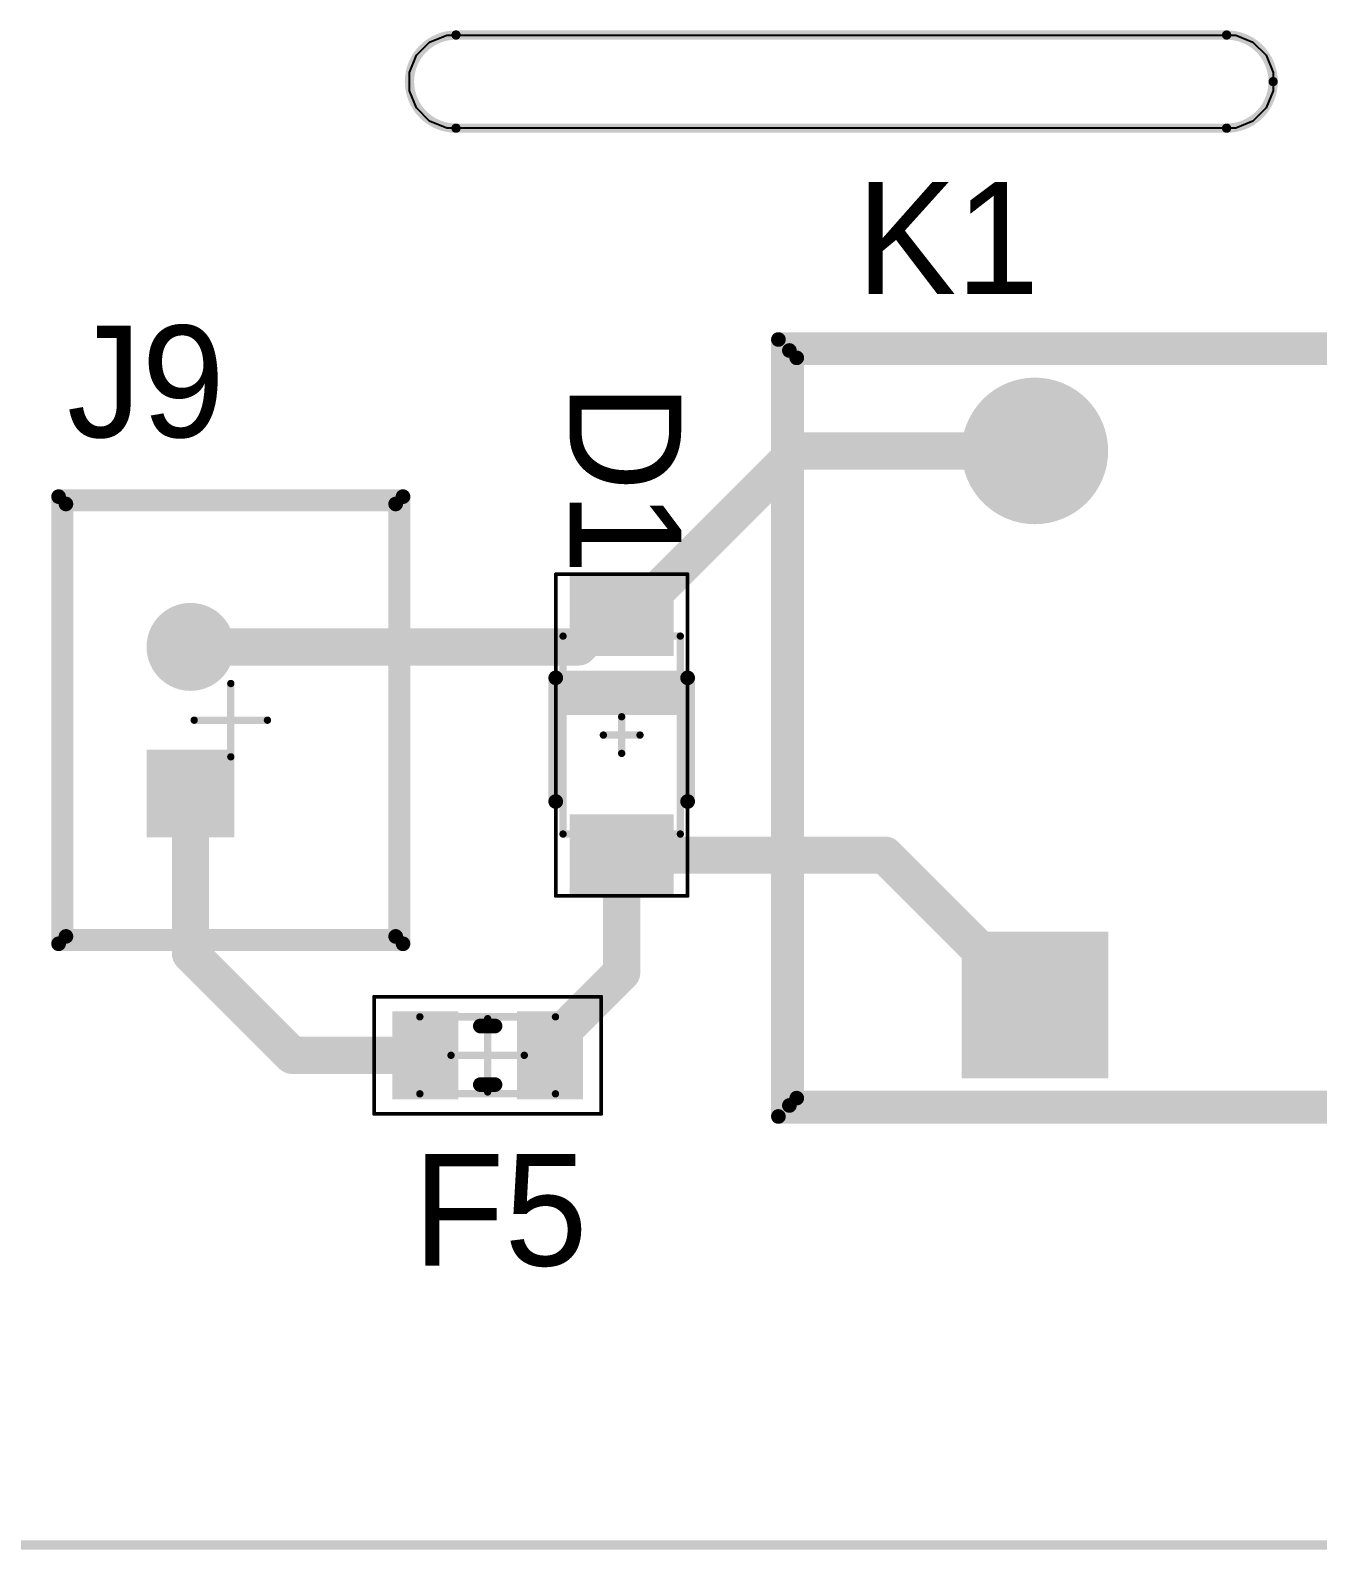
# Model space of a CAD drawing. Header units: millimetres. Extents: x 0 to 5.19, y 0 to 3.53.
# Drawn here: x 0.428 to 1.12, y -0.003 to 0.814 of the extents above; entities that cross this region are included whole.
import ezdxf

# ---------------------------------------------------------------- set-up
doc = ezdxf.new("R2010")
doc.units = ezdxf.units.MM
doc.header["$MEASUREMENT"] = 0
for name, color, linetype in [('BottomLayer', 5, 'Continuous'), ('BottomSolder', 6, 'Continuous'), ('Mechanical10', 56, 'Continuous'), ('Mechanical13', 56, 'Continuous'), ('Mechanical15', 56, 'Continuous'), ('Mechanical2', 216, 'Continuous'), ('Mechanical3', 76, 'Continuous'), ('Mechanical32', 56, 'Continuous'), ('Mechanical5', 56, 'Continuous'), ('Mechanical7', 56, 'Continuous'), ('MultiLayer', 9, 'Continuous'), ('PadHoleLayer', 156, 'Continuous'), ('TopLayer', 1, 'Continuous'), ('TopOverlay', 2, 'Continuous'), ('TopPaste', 8, 'Continuous'), ('TopSolder', 216, 'Continuous')]:
    doc.layers.add(name, color=color, linetype=linetype)

# ---------------------------------------------------------------- blocks, each defined once
blk = doc.blocks.new('RY553012_4')
at = {"layer": 'BottomLayer', "const_width": 0.03937}
blk.add_lwpolyline([(-0.45276, 0.14882, 1), (-0.41339, 0.14882, 1)], format="xyb", close=True, dxfattribs=at)
at = {"layer": 'BottomLayer'}
blk.add_solid([(-0.47244, -0.18819), (-0.3937, -0.18819), (-0.47244, -0.10945), (-0.3937, -0.10945)], dxfattribs=at)
at = {"layer": 'BottomSolder', "const_width": 0.03937}
blk.add_lwpolyline([(-0.45276, 0.14882, 1), (-0.41339, 0.14882, 1)], format="xyb", close=True, dxfattribs=at)
at = {"layer": 'BottomSolder'}
blk.add_solid([(-0.47244, -0.18819), (-0.3937, -0.18819), (-0.47244, -0.10945), (-0.3937, -0.10945)], dxfattribs=at)
at = {"layer": 'Mechanical10', "const_width": 0.00787}
for points in [[(-0.56496, -0.20276), (-0.56496, 0.20276)], [(-0.56496, 0.20276), (0.56496, 0.20276)], [(-0.56496, -0.20276), (0.56496, -0.20276)]]:
    blk.add_lwpolyline(points, dxfattribs=at)
at = {"layer": 'Mechanical10', "const_width": 0.00394}
for points in [[(-0.56693, 0.20276, 1), (-0.56299, 0.20276, 1)], [(-0.56693, 0.20276, 1), (-0.56299, 0.20276, 1)], [(-0.56693, -0.20276, 1), (-0.56299, -0.20276, 1)], [(-0.56693, -0.20276, 1), (-0.56299, -0.20276, 1)]]:
    blk.add_lwpolyline(points, format="xyb", close=True, dxfattribs=at)
at = {"layer": 'Mechanical3', "const_width": 0.00787}
for points in [[(-0.56102, 0.19882), (0.56102, 0.19882)], [(-0.56102, -0.19882), (-0.56102, 0.19882)], [(-0.56102, -0.19882), (0.56102, -0.19882)]]:
    blk.add_lwpolyline(points, dxfattribs=at)
at = {"layer": 'Mechanical3', "const_width": 0.00394}
for points in [[(-0.56299, 0.19882, 1), (-0.55906, 0.19882, 1)], [(-0.56299, 0.19882, 1), (-0.55906, 0.19882, 1)], [(-0.56299, -0.19882, 1), (-0.55906, -0.19882, 1)], [(-0.56299, -0.19882, 1), (-0.55906, -0.19882, 1)]]:
    blk.add_lwpolyline(points, format="xyb", close=True, dxfattribs=at)
at = {"layer": 'Mechanical5', "const_width": 0.00787}
for points in [[(-0.56496, 0.20276), (0.56496, 0.20276)], [(-0.56496, -0.20276), (-0.56496, 0.20276)], [(-0.56496, -0.20276), (0.56496, -0.20276)]]:
    blk.add_lwpolyline(points, dxfattribs=at)
at = {"layer": 'Mechanical5', "const_width": 0.00394}
for points in [[(-0.56693, 0.20276, 1), (-0.56299, 0.20276, 1)], [(-0.56693, 0.20276, 1), (-0.56299, 0.20276, 1)], [(-0.56693, -0.20276, 1), (-0.56299, -0.20276, 1)], [(-0.56693, -0.20276, 1), (-0.56299, -0.20276, 1)]]:
    blk.add_lwpolyline(points, format="xyb", close=True, dxfattribs=at)
at = {"layer": 'MultiLayer', "const_width": 0.03937}
blk.add_lwpolyline([(-0.45276, 0.14882, 1), (-0.41339, 0.14882, 1)], format="xyb", close=True, dxfattribs=at)
at = {"layer": 'MultiLayer'}
blk.add_solid([(-0.47244, -0.18819), (-0.3937, -0.18819), (-0.47244, -0.10945), (-0.3937, -0.10945)], dxfattribs=at)
at = {"layer": 'PadHoleLayer', "const_width": 0.02559}
for points in [[(-0.44587, 0.14882, 1), (-0.42028, 0.14882, 1)], [(-0.44587, -0.14882, 1), (-0.42028, -0.14882, 1)]]:
    blk.add_lwpolyline(points, format="xyb", close=True, dxfattribs=at)
at = {"layer": 'TopLayer', "const_width": 0.03937}
blk.add_lwpolyline([(-0.45276, 0.14882, 1), (-0.41339, 0.14882, 1)], format="xyb", close=True, dxfattribs=at)
at = {"layer": 'TopLayer'}
blk.add_solid([(-0.47244, -0.18819), (-0.3937, -0.18819), (-0.47244, -0.10945), (-0.3937, -0.10945)], dxfattribs=at)
at = {"layer": 'TopOverlay', "const_width": 0.00787}
for points in [[(-0.57087, -0.20866), (-0.57087, 0.20866)], [(-0.57087, 0.20866), (0.57087, 0.20866)], [(-0.57087, -0.20866), (0.57087, -0.20866)]]:
    blk.add_lwpolyline(points, dxfattribs=at)
at = {"layer": 'TopOverlay', "const_width": 0.00394}
for points in [[(-0.57283, 0.20866, 1), (-0.5689, 0.20866, 1)], [(-0.57283, 0.20866, 1), (-0.5689, 0.20866, 1)], [(-0.57283, -0.20866, 1), (-0.5689, -0.20866, 1)], [(-0.57283, -0.20866, 1), (-0.5689, -0.20866, 1)]]:
    blk.add_lwpolyline(points, format="xyb", close=True, dxfattribs=at)
at = {"layer": 'TopSolder', "const_width": 0.03937}
blk.add_lwpolyline([(-0.45276, 0.14882, 1), (-0.41339, 0.14882, 1)], format="xyb", close=True, dxfattribs=at)
at = {"layer": 'TopSolder'}
blk.add_solid([(-0.47244, -0.18819), (-0.3937, -0.18819), (-0.47244, -0.10945), (-0.3937, -0.10945)], dxfattribs=at)
blk = doc.blocks.new('JST_S_____A_______I____B2B_PH_K_S_LF_SN_0_28')
at = {"layer": 'BottomLayer', "const_width": 0.02362}
blk.add_lwpolyline([(-0.03346, 0.03937, 1), (-0.00984, 0.03937, 1)], format="xyb", close=True, dxfattribs=at)
at = {"layer": 'BottomLayer'}
blk.add_solid([(-0.04528, -0.06299), (0.00197, -0.06299), (-0.04528, -0.01575), (0.00197, -0.01575)], dxfattribs=at)
at = {"layer": 'BottomSolder', "const_width": 0.02362}
blk.add_lwpolyline([(-0.03346, 0.03937, 1), (-0.00984, 0.03937, 1)], format="xyb", close=True, dxfattribs=at)
at = {"layer": 'BottomSolder'}
blk.add_solid([(-0.04528, -0.06299), (0.00197, -0.06299), (-0.04528, -0.01575), (0.00197, -0.01575)], dxfattribs=at)
at = {"layer": 'Mechanical3', "const_width": 0.00787}
for points in [[(-0.09252, 0.12008), (0.09252, 0.12008)], [(-0.09252, -0.12008), (-0.09252, 0.12008)], [(0.09252, -0.12008), (0.09252, 0.12008)], [(-0.09252, -0.12008), (0.09252, -0.12008)]]:
    blk.add_lwpolyline(points, dxfattribs=at)
at = {"layer": 'Mechanical3', "const_width": 0.00394}
for points in [[(-0.09449, 0.12008, 1), (-0.09055, 0.12008, 1)], [(-0.09449, 0.12008, 1), (-0.09055, 0.12008, 1)], [(0.09055, 0.12008, 1), (0.09449, 0.12008, 1)], [(0.09055, 0.12008, 1), (0.09449, 0.12008, 1)], [(-0.09449, -0.12008, 1), (-0.09055, -0.12008, 1)], [(-0.09449, -0.12008, 1), (-0.09055, -0.12008, 1)], [(0.09055, -0.12008, 1), (0.09449, -0.12008, 1)], [(0.09055, -0.12008, 1), (0.09449, -0.12008, 1)]]:
    blk.add_lwpolyline(points, format="xyb", close=True, dxfattribs=at)
at = {"layer": 'Mechanical7', "const_width": 0.00394}
for points in [[(0, -0.01969), (0, 0.01969)], [(-0.01969, 0), (0.01969, 0)]]:
    blk.add_lwpolyline(points, dxfattribs=at)
at = {"layer": 'Mechanical7', "const_width": 0.00197}
for points in [[(-0.00098, 0.01969, 1), (0.00098, 0.01969, 1)], [(-0.02067, 0, 1), (-0.0187, 0, 1)], [(0.0187, 0, 1), (0.02067, 0, 1)], [(-0.00098, -0.01969, 1), (0.00098, -0.01969, 1)]]:
    blk.add_lwpolyline(points, format="xyb", close=True, dxfattribs=at)
at = {"layer": 'MultiLayer', "const_width": 0.02362}
blk.add_lwpolyline([(-0.03346, 0.03937, 1), (-0.00984, 0.03937, 1)], format="xyb", close=True, dxfattribs=at)
at = {"layer": 'MultiLayer'}
blk.add_solid([(-0.04528, -0.06299), (0.00197, -0.06299), (-0.04528, -0.01575), (0.00197, -0.01575)], dxfattribs=at)
at = {"layer": 'PadHoleLayer', "const_width": 0.01378}
for points in [[(-0.02854, 0.03937, 1), (-0.01476, 0.03937, 1)], [(-0.02854, -0.03937, 1), (-0.01476, -0.03937, 1)]]:
    blk.add_lwpolyline(points, format="xyb", close=True, dxfattribs=at)
at = {"layer": 'TopLayer', "const_width": 0.02362}
blk.add_lwpolyline([(-0.03346, 0.03937, 1), (-0.00984, 0.03937, 1)], format="xyb", close=True, dxfattribs=at)
at = {"layer": 'TopLayer'}
blk.add_solid([(-0.04528, -0.06299), (0.00197, -0.06299), (-0.04528, -0.01575), (0.00197, -0.01575)], dxfattribs=at)
at = {"layer": 'TopOverlay', "const_width": 0.00787}
for points in [[(-0.08858, -0.11614), (-0.08858, 0.11614)], [(-0.08858, 0.11614), (0.08858, 0.11614)], [(0.08858, -0.11614), (0.08858, 0.11614)], [(-0.08858, -0.11614), (0.08858, -0.11614)]]:
    blk.add_lwpolyline(points, dxfattribs=at)
at = {"layer": 'TopOverlay', "const_width": 0.00394}
for points in [[(-0.09055, 0.11614, 1), (-0.08661, 0.11614, 1)], [(-0.09055, 0.11614, 1), (-0.08661, 0.11614, 1)], [(0.08661, 0.11614, 1), (0.09055, 0.11614, 1)], [(0.08661, 0.11614, 1), (0.09055, 0.11614, 1)], [(-0.09055, -0.11614, 1), (-0.08661, -0.11614, 1)], [(-0.09055, -0.11614, 1), (-0.08661, -0.11614, 1)], [(0.08661, -0.11614, 1), (0.09055, -0.11614, 1)], [(0.08661, -0.11614, 1), (0.09055, -0.11614, 1)]]:
    blk.add_lwpolyline(points, format="xyb", close=True, dxfattribs=at)
at = {"layer": 'TopSolder', "const_width": 0.02362}
blk.add_lwpolyline([(-0.03346, 0.03937, 1), (-0.00984, 0.03937, 1)], format="xyb", close=True, dxfattribs=at)
at = {"layer": 'TopSolder'}
blk.add_solid([(-0.04528, -0.06299), (0.00197, -0.06299), (-0.04528, -0.01575), (0.00197, -0.01575)], dxfattribs=at)
blk = doc.blocks.new('MF_FSMF_29')
at = {"layer": 'BottomLayer'}
for p, q in [((-0.06102, -0.0315), (-0.06102, 0.0315)), ((-0.06102, 0.0315), (0.06102, 0.0315)), ((0.06102, 0.0315), (0.06102, -0.0315)), ((0.06102, -0.0315), (-0.06102, -0.0315))]:
    blk.add_line(p, q, dxfattribs=at)
at = {"layer": 'Mechanical2', "const_width": 0.00394}
for points in [[(-0.03642, -0.02067), (-0.03642, 0.02067)], [(-0.03642, 0.02067), (0.03642, 0.02067)], [(0.03642, -0.02067), (0.03642, 0.02067)], [(-0.03642, -0.02067), (0.03642, -0.02067)]]:
    blk.add_lwpolyline(points, dxfattribs=at)
at = {"layer": 'Mechanical2', "const_width": 0.00197}
for points in [[(-0.0374, 0.02067, 1), (-0.03543, 0.02067, 1)], [(-0.0374, 0.02067, 1), (-0.03543, 0.02067, 1)], [(0.03543, 0.02067, 1), (0.0374, 0.02067, 1)], [(0.03543, 0.02067, 1), (0.0374, 0.02067, 1)], [(-0.0374, -0.02067, 1), (-0.03543, -0.02067, 1)], [(-0.0374, -0.02067, 1), (-0.03543, -0.02067, 1)], [(0.03543, -0.02067, 1), (0.0374, -0.02067, 1)], [(0.03543, -0.02067, 1), (0.0374, -0.02067, 1)]]:
    blk.add_lwpolyline(points, format="xyb", close=True, dxfattribs=at)
at = {"layer": 'Mechanical5'}
for points, const_width in [([(-0.06102, -0.0315), (-0.06102, 0.0315)], 0.00197), ([(-0.06102, 0.0315), (0.06102, 0.0315)], 0.00197), ([(0.06102, -0.0315), (0.06102, 0.0315)], 0.00197), ([(0, -0.01969), (0, 0.01969)], 0.00394), ([(-0.01969, 0), (0.01969, 0)], 0.00394), ([(-0.06102, -0.0315), (0.06102, -0.0315)], 0.00197)]:
    blk.add_lwpolyline(points, dxfattribs=dict(at, const_width=const_width))
for points, const_width in [([(-0.06152, 0.0315, 1), (-0.06053, 0.0315, 1)], 0.000984), ([(-0.06152, 0.0315, 1), (-0.06053, 0.0315, 1)], 0.000984), ([(0.06053, 0.0315, 1), (0.06152, 0.0315, 1)], 0.000984), ([(0.06053, 0.0315, 1), (0.06152, 0.0315, 1)], 0.000984), ([(-0.00098, 0.01969, 1), (0.00098, 0.01969, 1)], 0.00197), ([(-0.02067, 0, 1), (-0.0187, 0, 1)], 0.00197), ([(0.0187, 0, 1), (0.02067, 0, 1)], 0.00197), ([(-0.00098, -0.01969, 1), (0.00098, -0.01969, 1)], 0.00197), ([(-0.06152, -0.0315, 1), (-0.06053, -0.0315, 1)], 0.000984), ([(-0.06152, -0.0315, 1), (-0.06053, -0.0315, 1)], 0.000984), ([(0.06053, -0.0315, 1), (0.06152, -0.0315, 1)], 0.000984), ([(0.06053, -0.0315, 1), (0.06152, -0.0315, 1)], 0.000984)]:
    blk.add_lwpolyline(points, format="xyb", close=True, dxfattribs=dict(at, const_width=const_width))
at = {"layer": 'TopLayer'}
for p, q in [((-0.06102, -0.0315), (-0.06102, 0.0315)), ((-0.06102, 0.0315), (0.06102, 0.0315)), ((0.06102, 0.0315), (0.06102, -0.0315)), ((0.06102, -0.0315), (-0.06102, -0.0315))]:
    blk.add_line(p, q, dxfattribs=at)
for points in [[(-0.01969, -0.01969), (-0.01969, 0.01969), (-0.04724, -0.01969), (-0.04724, 0.01969)], [(0.04724, -0.01969), (0.04724, 0.01969), (0.01969, -0.01969), (0.01969, 0.01969)]]:
    blk.add_solid(points, dxfattribs=at)
at = {"layer": 'TopOverlay', "const_width": 0.00394}
for points in [[(-0.00591, 0.01575, 1), (-0.00197, 0.01575, 1)], [(0.00197, 0.01575, 1), (0.00591, 0.01575, 1)], [(-0.00591, -0.01575, 1), (-0.00197, -0.01575, 1)], [(0.00197, -0.01575, 1), (0.00591, -0.01575, 1)]]:
    blk.add_lwpolyline(points, format="xyb", close=True, dxfattribs=at)
at = {"layer": 'TopOverlay', "const_width": 0.00787}
for points in [[(-0.00394, 0.01575), (0.00394, 0.01575)], [(-0.00394, -0.01575), (0.00394, -0.01575)]]:
    blk.add_lwpolyline(points, dxfattribs=at)
at = {"layer": 'TopPaste'}
for points in [[(-0.01969, -0.01969), (-0.01969, 0.01969), (-0.04724, -0.01969), (-0.04724, 0.01969)], [(0.04724, -0.01969), (0.04724, 0.01969), (0.01969, -0.01969), (0.01969, 0.01969)]]:
    blk.add_solid(points, dxfattribs=at)
at = {"layer": 'TopSolder'}
for points in [[(-0.01569, -0.02369), (-0.01569, 0.02369), (-0.05124, -0.02369), (-0.05124, 0.02369)], [(0.05124, -0.02369), (0.05124, 0.02369), (0.01569, -0.02369), (0.01569, 0.02369)]]:
    blk.add_solid(points, dxfattribs=at)
blk = doc.blocks.new('MCC_SOD123_V_30')
at = {"layer": 'Mechanical13', "const_width": 0.00394}
for points in [[(-0.05315, 0.0315), (0.05315, 0.0315)], [(-0.05315, 0.0315), (-0.05315, -0.0315)], [(0.05315, 0.0315), (0.05315, -0.0315)], [(-0.05315, -0.0315), (0.05315, -0.0315)]]:
    blk.add_lwpolyline(points, dxfattribs=at)
at = {"layer": 'Mechanical13', "const_width": 0.00197}
for points in [[(-0.05413, 0.0315, 1), (-0.05217, 0.0315, 1)], [(-0.05413, 0.0315, 1), (-0.05217, 0.0315, 1)], [(0.05217, 0.0315, 1), (0.05413, 0.0315, 1)], [(0.05217, 0.0315, 1), (0.05413, 0.0315, 1)], [(-0.05413, -0.0315, 1), (-0.05217, -0.0315, 1)], [(-0.05413, -0.0315, 1), (-0.05217, -0.0315, 1)], [(0.05217, -0.0315, 1), (0.05413, -0.0315, 1)], [(0.05217, -0.0315, 1), (0.05413, -0.0315, 1)]]:
    blk.add_lwpolyline(points, format="xyb", close=True, dxfattribs=at)
at = {"layer": 'Mechanical15'}
for points, const_width in [([(-0.08642, 0.03543), (0.08642, 0.03543)], 0.00197), ([(-0.08642, 0.03543), (-0.08642, -0.03543)], 0.00197), ([(0.08642, 0.03543), (0.08642, -0.03543)], 0.00197), ([(0, 0.00984), (0, -0.00984)], 0.00394), ([(-0.00984, 0), (0.00984, 0)], 0.00394), ([(-0.08642, -0.03543), (0.08642, -0.03543)], 0.00197)]:
    blk.add_lwpolyline(points, dxfattribs=dict(at, const_width=const_width))
for points, const_width in [([(-0.08691, 0.03543, 1), (-0.08593, 0.03543, 1)], 0.000984), ([(-0.08691, 0.03543, 1), (-0.08593, 0.03543, 1)], 0.000984), ([(0.08593, 0.03543, 1), (0.08691, 0.03543, 1)], 0.000984), ([(0.08593, 0.03543, 1), (0.08691, 0.03543, 1)], 0.000984), ([(-0.00098, 0.00984, 1), (0.00098, 0.00984, 1)], 0.00197), ([(-0.01083, 0, 1), (-0.00886, 0, 1)], 0.00197), ([(0.00886, 0, 1), (0.01083, 0, 1)], 0.00197), ([(-0.00098, -0.00984, 1), (0.00098, -0.00984, 1)], 0.00197), ([(-0.08691, -0.03543, 1), (-0.08593, -0.03543, 1)], 0.000984), ([(-0.08691, -0.03543, 1), (-0.08593, -0.03543, 1)], 0.000984), ([(0.08593, -0.03543, 1), (0.08691, -0.03543, 1)], 0.000984), ([(0.08593, -0.03543, 1), (0.08691, -0.03543, 1)], 0.000984)]:
    blk.add_lwpolyline(points, format="xyb", close=True, dxfattribs=dict(at, const_width=const_width))
at = {"layer": 'TopLayer'}
for points in [[(-0.04651, 0.024), (-0.08249, 0.024), (-0.04651, -0.024), (-0.08249, -0.024)], [(0.08249, 0.024), (0.04651, 0.024), (0.08249, -0.024), (0.04651, -0.024)]]:
    blk.add_solid(points, dxfattribs=at)
at = {"layer": 'TopOverlay', "const_width": 0.00787}
for points in [[(-0.03567, 0.03543), (0.03075, 0.03543)], [(0.03075, 0.03543), (0.03075, -0.03543)], [(-0.03567, -0.03543), (0.03075, -0.03543)]]:
    blk.add_lwpolyline(points, dxfattribs=at)
at = {"layer": 'TopOverlay', "const_width": 0.00394}
for points in [[(-0.03764, 0.03543, 1), (-0.0337, 0.03543, 1)], [(0.02878, 0.03543, 1), (0.03272, 0.03543, 1)], [(0.02878, 0.03543, 1), (0.03272, 0.03543, 1)], [(-0.03764, -0.03543, 1), (-0.0337, -0.03543, 1)], [(0.02878, -0.03543, 1), (0.03272, -0.03543, 1)], [(0.02878, -0.03543, 1), (0.03272, -0.03543, 1)]]:
    blk.add_lwpolyline(points, format="xyb", close=True, dxfattribs=at)
at = {"layer": 'TopOverlay'}
blk.add_solid([(0.01074, -0.03543), (0.03074, -0.03543), (0.01074, 0.03543), (0.03074, 0.03543)], dxfattribs=at)
at = {"layer": 'TopPaste'}
for points in [[(-0.04651, 0.024), (-0.08249, 0.024), (-0.04651, -0.024), (-0.08249, -0.024)], [(0.08249, 0.024), (0.04651, 0.024), (0.08249, -0.024), (0.04651, -0.024)]]:
    blk.add_solid(points, dxfattribs=at)
at = {"layer": 'TopSolder'}
for points in [[(-0.04251, 0.028), (-0.08649, 0.028), (-0.04251, -0.028), (-0.08649, -0.028)], [(0.08649, 0.028), (0.04251, 0.028), (0.08649, -0.028), (0.04251, -0.028)]]:
    blk.add_solid(points, dxfattribs=at)

msp = doc.modelspace()

# ---------------------------------------------------------------- linework, layer by layer
at = {"layer": 'Mechanical32', "const_width": 0.005}
for points in [[(0.657, 0.76099, -1), (0.657, 0.81102)], [(1.071, 0.81102, -0.414214), (1.09601, 0.786)], [(1.09601, 0.786, -0.414214), (1.071, 0.76099)]]:
    msp.add_lwpolyline(points, format="xyb", dxfattribs=at)
for points in [[(0.657, 0.81102), (1.071, 0.81102)], [(0.657, 0.76099), (1.071, 0.76099)], [(0, 0), (5.191, 0)]]:
    msp.add_lwpolyline(points, dxfattribs=at)
at = {"layer": 'Mechanical32', "const_width": 0.0025}
for points in [[(0.65575, 0.81102, 1), (0.65825, 0.81102, 1)], [(0.65575, 0.81102, 1), (0.65825, 0.81102, 1)], [(1.06975, 0.81102, 1), (1.07225, 0.81102, 1)], [(1.06975, 0.81102, 1), (1.07225, 0.81102, 1)], [(1.09476, 0.786, 1), (1.09726, 0.786, 1)], [(1.09476, 0.786, 1), (1.09726, 0.786, 1)], [(0.65575, 0.76099, 1), (0.65825, 0.76099, 1)], [(0.65575, 0.76099, 1), (0.65825, 0.76099, 1)], [(1.06975, 0.76099, 1), (1.07225, 0.76099, 1)], [(1.06975, 0.76099, 1), (1.07225, 0.76099, 1)]]:
    msp.add_lwpolyline(points, format="xyb", close=True, dxfattribs=at)
at = {"layer": 'MultiLayer'}
for p, q in [((0.64283, 0.80721), (0.65202, 0.81102)), ((0.65202, 0.81102), (0.657, 0.81102)), ((0.657, 0.81102), (0.657, 0.81102)), ((0.657, 0.81102), (1.071, 0.81102)), ((1.071, 0.81102), (1.07598, 0.81102)), ((1.07598, 0.81102), (1.08517, 0.80721)), ((0.63199, 0.79098), (0.63579, 0.80017)), ((0.63579, 0.80017), (0.64283, 0.80721)), ((1.08517, 0.80721), (1.09221, 0.80017)), ((1.09221, 0.80017), (1.09601, 0.79098)), ((0.63199, 0.78102), (0.63199, 0.79098)), ((1.09601, 0.79098), (1.09601, 0.786)), ((1.09601, 0.786), (1.09601, 0.78102)), ((0.63579, 0.77183), (0.63199, 0.78102)), ((1.09601, 0.78102), (1.09221, 0.77183)), ((0.64283, 0.76479), (0.63579, 0.77183)), ((1.09221, 0.77183), (1.08517, 0.76479)), ((0.65202, 0.76099), (0.64283, 0.76479)), ((0.657, 0.76099), (0.65202, 0.76099)), ((1.071, 0.76099), (0.657, 0.76099)), ((1.07598, 0.76099), (1.071, 0.76099)), ((1.071, 0.76099), (1.071, 0.76099)), ((1.08517, 0.76479), (1.07598, 0.76099))]:
    msp.add_line(p, q, dxfattribs=at)
at = {"layer": 'TopLayer', "const_width": 0.02}
for points in [[(0.752, 0.4995), (0.84014, 0.58764)], [(0.84014, 0.58764), (0.968, 0.58764)], [(0.72287, 0.48237), (0.74, 0.4995)], [(0.74, 0.4995), (0.746, 0.4995)], [(0.746, 0.4995), (0.752, 0.4995)], [(0.51435, 0.48237), (0.72287, 0.48237)], [(0.51435, 0.31765), (0.51435, 0.40363)], [(0.746, 0.3705), (0.8875, 0.3705)], [(0.746, 0.30744), (0.746, 0.3705)], [(0.8875, 0.3705), (0.968, 0.29)], [(0.51435, 0.31765), (0.569, 0.263)], [(0.70746, 0.26891), (0.746, 0.30744)], [(0.70746, 0.263), (0.70746, 0.26891)], [(0.569, 0.263), (0.64054, 0.263)]]:
    msp.add_lwpolyline(points, dxfattribs=at)
at = {"layer": 'TopLayer', "const_width": 0.01}
for points in [[(0.83514, 0.58764, 1), (0.84514, 0.58764, 1)], [(0.83514, 0.58764, 1), (0.84514, 0.58764, 1)], [(0.963, 0.58764, 1), (0.973, 0.58764, 1)], [(0.735, 0.4995, 1), (0.745, 0.4995, 1)], [(0.735, 0.4995, 1), (0.745, 0.4995, 1)], [(0.741, 0.4995, 1), (0.751, 0.4995, 1)], [(0.741, 0.4995, 1), (0.751, 0.4995, 1)], [(0.747, 0.4995, 1), (0.757, 0.4995, 1)], [(0.747, 0.4995, 1), (0.757, 0.4995, 1)], [(0.50935, 0.48237, 1), (0.51935, 0.48237, 1)], [(0.71787, 0.48237, 1), (0.72787, 0.48237, 1)], [(0.71787, 0.48237, 1), (0.72787, 0.48237, 1)], [(0.50935, 0.40363, 1), (0.51935, 0.40363, 1)], [(0.741, 0.3705, 1), (0.751, 0.3705, 1)], [(0.741, 0.3705, 1), (0.751, 0.3705, 1)], [(0.8825, 0.3705, 1), (0.8925, 0.3705, 1)], [(0.8825, 0.3705, 1), (0.8925, 0.3705, 1)], [(0.50935, 0.31765, 1), (0.51935, 0.31765, 1)], [(0.50935, 0.31765, 1), (0.51935, 0.31765, 1)], [(0.741, 0.30744, 1), (0.751, 0.30744, 1)], [(0.741, 0.30744, 1), (0.751, 0.30744, 1)], [(0.963, 0.29, 1), (0.973, 0.29, 1)], [(0.70246, 0.26891, 1), (0.71246, 0.26891, 1)], [(0.70246, 0.26891, 1), (0.71246, 0.26891, 1)], [(0.564, 0.263, 1), (0.574, 0.263, 1)], [(0.564, 0.263, 1), (0.574, 0.263, 1)], [(0.63554, 0.263, 1), (0.64554, 0.263, 1)], [(0.70246, 0.263, 1), (0.71246, 0.263, 1)]]:
    msp.add_lwpolyline(points, format="xyb", close=True, dxfattribs=at)

# ---------------------------------------------------------------- block references
for name, p, rotation in [('RY553012_4', (1.40107, 0.43882), 360), ('JST_S_____A_______I____B2B_PH_K_S_LF_SN_0_28', (0.536, 0.443), 360), ('MCC_SOD123_V_30', (0.746, 0.435), 90), ('MF_FSMF_29', (0.674, 0.263), 360)]:
    msp.add_blockref(name, p, dxfattribs=dict(rotation=rotation))

# ---------------------------------------------------------------- texts
at = {"layer": 'TopOverlay'}
for s, p in [('K1', (0.87215, 0.67201)), ('J9', (0.448, 0.595)), ('F5', (0.63401, 0.15001))]:
    msp.add_text(s, height=0.06, dxfattribs=at).set_placement(p)
msp.add_text('D1', height=0.06, rotation=270, dxfattribs=at).set_placement((0.71801, 0.62385))

doc.saveas('drawing.dxf')
